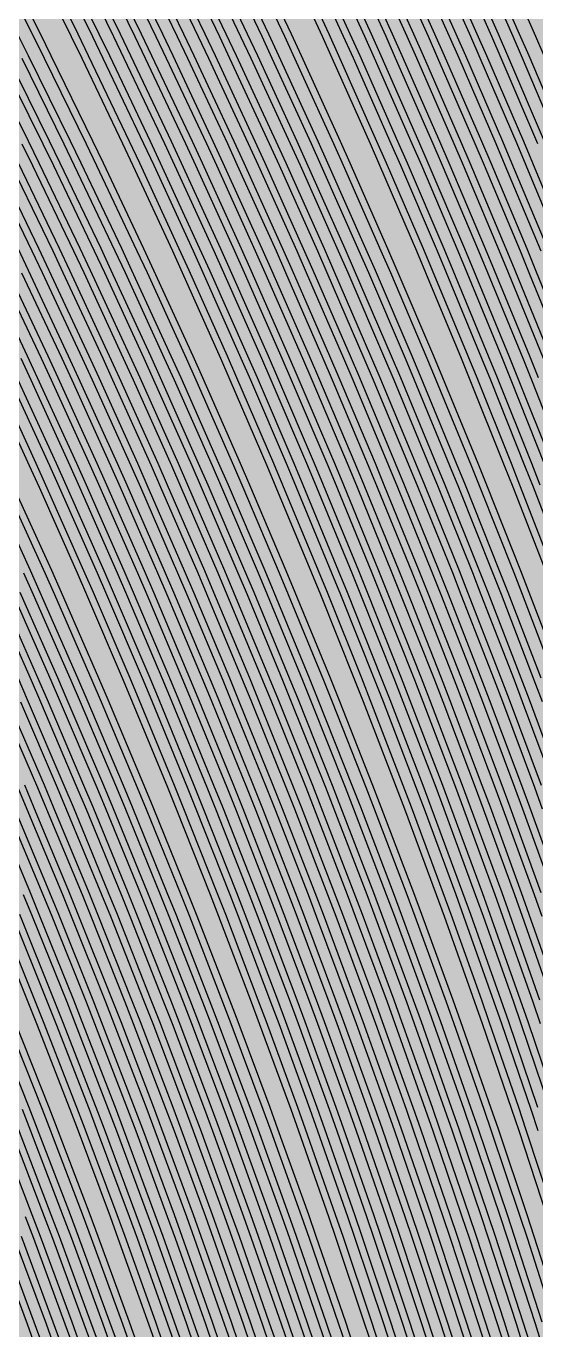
# Model space of a CAD drawing. Header units: metres. Extents: x -7240 to 10960, y -29667 to 1823.
# Drawn here: x 584.4 to 732.9, y -16925.2 to -16545.6 of the extents above; entities that cross this region are included whole.
import ezdxf

# ---------------------------------------------------------------- set-up
doc = ezdxf.new("R2010")
doc.units = ezdxf.units.M
doc.layers.add('Metal1', color=4, linetype='CONTINUOUS')
doc.layers.add('Polyimide', color=7, linetype='CONTINUOUS')

msp = doc.modelspace()

# ---------------------------------------------------------------- hatches: boundary and pattern name
at = {"layer": 'Polyimide'}
msp.add_hatch(color=7, dxfattribs=at).paths.add_polyline_path([(4088.45, -11806.89), (4098.72, -11851.21), (4115.58, -11893.47), (4138.63, -11932.7), (4167.35, -11967.99), (4201.08, -11998.53), (4239.03, -12023.62), (4280.35, -12042.68), (4349.18, -12073.73), (4413.2, -12113.76), (4471.26, -12162.04), (4522.3, -12217.69), (4565.39, -12279.7), (4599.74, -12346.94), (4624.73, -12418.19), (4639.91, -12492.16), (4645, -12567.5), (4639.91, -12642.84), (4624.73, -12716.8), (4599.74, -12788.06), (4565.39, -12855.3), (4522.3, -12917.31), (4471.26, -12972.96), (4413.2, -13021.24), (4349.18, -13061.27), (4280.35, -13092.32), (4239.03, -13111.38), (4201.08, -13136.47), (4167.35, -13167.01), (4138.63, -13202.3), (4115.58, -13241.52), (4098.72, -13283.78), (4088.45, -13328.11), (4085, -13373.48), (4085, -13567.5), (4099.45, -13861.55), (4142.64, -14152.77), (4214.18, -14438.35), (4313.36, -14715.55), (4439.24, -14981.69), (4590.59, -15234.21), (4765.97, -15470.68), (4963.68, -15688.82), (5181.82, -15886.53), (5418.29, -16061.91), (5670.81, -16213.26), (5936.95, -16339.14), (6214.15, -16438.32), (6499.73, -16509.85), (6790.95, -16553.05), (7085, -16567.5), (9960.38, -16567.5), (10038.79, -16571.35), (10116.45, -16582.87), (10192.6, -16601.95), (10266.52, -16628.4), (10337.49, -16661.96), (10404.83, -16702.32), (10467.89, -16749.09), (10526.06, -16801.81), (10578.78, -16859.98), (10625.55, -16923.04), (10665.91, -16990.38), (10699.48, -17061.35), (10725.93, -17135.27), (10745, -17211.43), (10756.52, -17289.08), (10760.38, -17367.5), (10760.38, -21957.3), (10721.61, -22012.91), (10685.97, -22070.59), (10653.58, -22130.14), (10624.53, -22191.39), (10598.92, -22254.16), (10576.82, -22318.25), (10558.3, -22383.46), (10543.41, -22449.6), (10532.21, -22516.46), (10524.72, -22583.84), (10520.97, -22651.53), (10520.97, -22719.32), (10524.72, -22787.01), (10532.21, -22854.38), (10543.41, -22921.24), (10558.3, -22987.38), (10576.82, -23052.6), (10598.92, -23116.68), (10624.53, -23179.45), (10653.58, -23240.71), (10685.97, -23300.26), (10721.61, -23357.93), (10760.38, -23413.54), (10760.38, -28667.5), (10756.52, -28745.91), (10745, -28823.57), (10725.93, -28899.73), (10699.48, -28973.65), (10665.91, -29044.62), (10625.55, -29111.96), (10578.78, -29175.01), (10526.06, -29233.19), (10467.89, -29285.91), (10404.83, -29332.68), (10337.49, -29373.04), (10266.52, -29406.6), (10192.6, -29433.05), (10116.45, -29452.13), (10038.79, -29463.65), (9960.38, -29467.5), (-6239.63, -29467.5), (-6318.04, -29463.65), (-6395.7, -29452.13), (-6471.85, -29433.05), (-6545.77, -29406.6), (-6616.74, -29373.04), (-6684.08, -29332.68), (-6747.14, -29285.91), (-6805.31, -29233.19), (-6858.03, -29175.01), (-6904.8, -29111.96), (-6945.16, -29044.62), (-6978.73, -28973.65), (-7005.18, -28899.73), (-7024.25, -28823.57), (-7035.77, -28745.91), (-7039.63, -28667.5), (-7039.63, -23426.32), (-6999.36, -23370.07), (-6962.33, -23311.63), (-6928.66, -23251.2), (-6898.45, -23188.96), (-6871.81, -23125.12), (-6848.81, -23059.88), (-6829.53, -22993.44), (-6814.04, -22926.02), (-6802.37, -22857.83), (-6794.57, -22789.09), (-6790.67, -22720.02), (-6790.67, -22650.84), (-6794.57, -22581.77), (-6802.37, -22513.03), (-6814.04, -22444.84), (-6829.53, -22377.42), (-6848.81, -22310.98), (-6871.81, -22245.74), (-6898.45, -22181.89), (-6928.66, -22119.66), (-6962.33, -22059.22), (-6999.36, -22000.79), (-7039.63, -21944.54), (-7039.63, -17367.5), (-7035.77, -17289.08), (-7024.25, -17211.43), (-7005.18, -17135.27), (-6978.73, -17061.35), (-6945.16, -16990.38), (-6904.8, -16923.04), (-6858.03, -16859.98), (-6805.31, -16801.81), (-6747.14, -16749.09), (-6684.08, -16702.32), (-6616.74, -16661.96), (-6545.77, -16628.4), (-6471.85, -16601.95), (-6395.7, -16582.87), (-6318.04, -16571.35), (-6239.63, -16567.5), (-3334, -16567.5), (-3039.95, -16553.05), (-2748.73, -16509.85), (-2463.15, -16438.32), (-2185.95, -16339.14), (-1919.81, -16213.26), (-1667.29, -16061.91), (-1430.82, -15886.53), (-1212.68, -15688.82), (-1014.97, -15470.68), (-839.59, -15234.21), (-688.24, -14981.69), (-562.36, -14715.55), (-463.18, -14438.35), (-391.64, -14152.77), (-348.45, -13861.55), (-334, -13567.5), (-334, -13373.48), (-337.45, -13328.11), (-347.72, -13283.78), (-364.58, -13241.52), (-387.63, -13202.3), (-416.35, -13167.01), (-450.08, -13136.47), (-488.03, -13111.38), (-529.35, -13092.32), (-529.35, -13092.32), (-598.18, -13061.27), (-662.2, -13021.24), (-720.26, -12972.96), (-771.3, -12917.31), (-814.39, -12855.3), (-848.74, -12788.06), (-873.73, -12716.8), (-888.91, -12642.84), (-894, -12567.5), (-888.91, -12492.16), (-873.73, -12418.19), (-848.74, -12346.94), (-814.39, -12279.7), (-771.3, -12217.69), (-720.26, -12162.04), (-662.2, -12113.76), (-598.18, -12073.73), (-529.35, -12042.68), (-488.03, -12023.62), (-450.08, -11998.53), (-416.35, -11967.99), (-387.63, -11932.7), (-364.58, -11893.47), (-347.72, -11851.21), (-337.45, -11806.89), (-334, -11761.52), (-334, -11074.31), (-337.45, -11028.94), (-347.72, -10984.62), (-364.58, -10942.36), (-387.63, -10903.13), (-416.35, -10867.84), (-450.08, -10837.3), (-488.03, -10812.21), (-529.35, -10793.16), (-529.35, -10793.16), (-598.18, -10762.1), (-662.2, -10722.07), (-720.26, -10673.8), (-771.3, -10618.15), (-814.39, -10556.13), (-848.74, -10488.89), (-873.73, -10417.64), (-888.91, -10343.67), (-894, -10268.33), (-888.91, -10192.99), (-873.73, -10119.03), (-848.74, -10047.77), (-814.39, -9980.53), (-771.3, -9918.52), (-720.26, -9862.87), (-662.2, -9814.59), (-598.18, -9774.56), (-529.35, -9743.51), (-488.03, -9724.45), (-450.08, -9699.36), (-416.35, -9668.82), (-387.63, -9633.53), (-364.58, -9594.31), (-347.72, -9552.05), (-337.45, -9507.72), (-334, -9462.35), (-334, -8775.14), (-337.45, -8729.78), (-347.72, -8685.45), (-364.58, -8643.19), (-387.63, -8603.96), (-416.35, -8568.68), (-450.08, -8538.14), (-488.03, -8513.05), (-529.35, -8493.99), (-529.35, -8493.99), (-598.18, -8462.94), (-662.2, -8422.91), (-720.26, -8374.63), (-771.3, -8318.98), (-814.39, -8256.97), (-848.74, -8189.73), (-873.73, -8118.47), (-888.91, -8044.5), (-894, -7969.17), (-888.91, -7893.83), (-873.73, -7819.86), (-848.74, -7748.61), (-814.39, -7681.36), (-771.3, -7619.35), (-720.26, -7563.7), (-662.2, -7515.42), (-598.18, -7475.4), (-529.35, -7444.34), (-529.35, -7444.34), (-488.03, -7425.28), (-450.08, -7400.2), (-416.35, -7369.66), (-387.63, -7334.37), (-364.58, -7295.14), (-347.72, -7252.88), (-337.45, -7208.56), (-334, -7163.19), (-334, -6475.98), (-337.45, -6430.61), (-347.72, -6386.29), (-364.58, -6344.02), (-387.63, -6304.8), (-416.35, -6269.51), (-450.08, -6238.97), (-488.03, -6213.88), (-529.35, -6194.82), (-529.35, -6194.82), (-598.18, -6163.77), (-662.2, -6123.74), (-720.26, -6075.46), (-771.3, -6019.81), (-814.39, -5957.8), (-848.74, -5890.56), (-873.73, -5819.31), (-888.91, -5745.34), (-894, -5670), (-888.91, -5594.66), (-873.73, -5520.69), (-848.74, -5449.44), (-814.39, -5382.2), (-771.3, -5320.19), (-720.26, -5264.54), (-662.2, -5216.26), (-598.18, -5176.23), (-529.35, -5145.18), (-529.35, -5145.18), (-488.03, -5126.12), (-450.08, -5101.03), (-416.35, -5070.49), (-387.63, -5035.2), (-364.58, -4995.98), (-347.72, -4953.71), (-337.45, -4909.39), (-334, -4864.02), (-334, 380), (-334, 1522.5), (-289, 1522.5), (-288.78, 1515.63), (-288.1, 1508.79), (-286.98, 1502.02), (-285.42, 1495.32), (-283.43, 1488.75), (-281.01, 1482.32), (-278.17, 1476.06), (-274.93, 1470), (-271.3, 1464.17), (-267.3, 1458.58), (-262.94, 1453.27), (-258.25, 1448.25), (-253.23, 1443.56), (-247.92, 1439.2), (-242.33, 1435.2), (-236.5, 1431.57), (-230.44, 1428.33), (-224.18, 1425.49), (-217.75, 1423.07), (-211.18, 1421.08), (-204.48, 1419.52), (-197.71, 1418.4), (-190.87, 1417.72), (-184, 1417.5), (-177.13, 1417.72), (-170.29, 1418.4), (-163.52, 1419.52), (-156.82, 1421.08), (-150.25, 1423.07), (-143.82, 1425.49), (-137.56, 1428.33), (-131.5, 1431.57), (-125.67, 1435.2), (-120.08, 1439.2), (-114.77, 1443.56), (-109.75, 1448.25), (-105.06, 1453.27), (-100.7, 1458.58), (-96.7, 1464.17), (-93.07, 1470), (-89.83, 1476.06), (-86.99, 1482.32), (-84.57, 1488.75), (-82.58, 1495.32), (-81.02, 1502.02), (-79.9, 1508.79), (-79.22, 1515.63), (-79, 1522.5), (1786, 1522.5), (3835, 1522.5), (3835.21, 1529.04), (3835.86, 1535.55), (3836.92, 1542.01), (3838.41, 1548.38), (3840.31, 1554.64), (3842.61, 1560.77), (3845.31, 1566.73), (3848.4, 1572.5), (3851.85, 1578.06), (3855.66, 1583.38), (3859.82, 1588.43), (3864.29, 1593.21), (3869.07, 1597.68), (3874.12, 1601.84), (3879.44, 1605.65), (3885, 1609.1), (3890.77, 1612.19), (3896.73, 1614.89), (3902.86, 1617.19), (3909.12, 1619.09), (3915.49, 1620.58), (3921.95, 1621.64), (3928.46, 1622.29), (3935, 1622.5), (3941.54, 1622.29), (3948.05, 1621.64), (3954.51, 1620.58), (3960.88, 1619.09), (3967.14, 1617.19), (3973.27, 1614.89), (3979.23, 1612.19), (3985, 1609.1), (3990.56, 1605.65), (3995.88, 1601.84), (4000.93, 1597.68), (4005.71, 1593.21), (4010.18, 1588.43), (4014.34, 1583.38), (4018.15, 1578.06), (4021.6, 1572.5), (4024.69, 1566.73), (4027.39, 1560.77), (4029.69, 1554.64), (4031.59, 1548.38), (4033.08, 1542.01), (4034.14, 1535.55), (4034.79, 1529.04), (4035, 1522.5), (4085, 1522.5), (4085, 380), (4085, 330), (4085, -4864.02), (4088.45, -4909.39), (4098.72, -4953.71), (4115.58, -4995.98), (4138.63, -5035.2), (4167.35, -5070.49), (4201.08, -5101.03), (4239.03, -5126.12), (4280.35, -5145.18), (4280.35, -5145.18), (4349.18, -5176.23), (4413.2, -5216.26), (4471.26, -5264.54), (4522.3, -5320.19), (4565.39, -5382.2), (4599.74, -5449.44), (4624.73, -5520.69), (4639.91, -5594.66), (4645, -5670), (4639.91, -5745.34), (4624.73, -5819.31), (4599.74, -5890.56), (4565.39, -5957.8), (4522.3, -6019.81), (4471.26, -6075.46), (4413.2, -6123.74), (4349.18, -6163.77), (4280.35, -6194.82), (4239.03, -6213.88), (4201.08, -6238.97), (4167.35, -6269.51), (4138.63, -6304.8), (4115.58, -6344.02), (4098.72, -6386.29), (4088.45, -6430.61), (4085, -6475.98), (4085, -11761.52), (4088.45, -11806.89)])

# ---------------------------------------------------------------- linework, layer by layer
at = {"layer": 'Metal1'}
for points in [[(575.87, -16522.91), (588.46, -16547.82), (591.6, -16554.16), (603.78, -16579.07), (606.82, -16585.41), (618.59, -16610.33), (621.53, -16616.66), (632.91, -16641.58), (635.75, -16647.91), (646.73, -16672.83), (649.47, -16679.16), (660.06, -16704.09), (662.7, -16710.41), (672.92, -16735.34), (675.46, -16741.66), (685.3, -16766.59), (687.74, -16772.91), (697.21, -16797.84), (699.56, -16804.16), (708.66, -16829.1), (710.91, -16835.41), (719.65, -16860.35), (721.81, -16866.66), (730.19, -16891.6), (732.27, -16897.91), (740.29, -16922.86)], [(587.13, -16522.91), (599.44, -16547.83), (602.51, -16554.16), (614.42, -16579.08), (617.39, -16585.41), (628.91, -16610.33), (631.78, -16616.66), (642.91, -16641.59), (645.68, -16647.91), (656.42, -16672.84), (659.1, -16679.16), (669.46, -16704.09), (672.04, -16710.41), (682.03, -16735.35), (684.51, -16741.66), (694.13, -16766.6), (696.52, -16772.91), (705.78, -16797.85), (708.08, -16804.16), (716.98, -16829.1), (719.18, -16835.41), (727.73, -16860.36), (729.84, -16866.66), (738.04, -16891.61)], [(593.35, -16522.91), (605.6, -16547.83), (608.66, -16554.16), (620.52, -16579.08), (623.48, -16585.41), (634.94, -16610.34), (637.8, -16616.66), (648.88, -16641.59), (651.64, -16647.91), (662.34, -16672.84), (665, -16679.16), (675.32, -16704.09), (677.88, -16710.41), (687.83, -16735.35), (690.3, -16741.66), (699.88, -16766.6), (702.26, -16772.91), (711.48, -16797.85), (713.77, -16804.16), (722.63, -16829.11), (724.82, -16835.41), (733.33, -16860.36)], [(599.57, -16522.91), (611.77, -16547.83), (614.82, -16554.16), (626.62, -16579.09), (629.57, -16585.41), (640.98, -16610.34), (643.83, -16616.66), (654.86, -16641.59), (657.6, -16647.91), (668.25, -16672.84), (670.9, -16679.16), (681.18, -16704.1), (683.73, -16710.41), (693.63, -16735.35), (696.09, -16741.66), (705.63, -16766.6), (708, -16772.91), (717.18, -16797.85), (719.45, -16804.16), (728.28, -16829.11), (730.46, -16835.41), (738.93, -16860.36)], [(605.79, -16522.91), (617.94, -16547.83), (620.97, -16554.16), (632.72, -16579.09), (635.66, -16585.41), (647.02, -16610.34), (649.85, -16616.66), (660.83, -16641.59), (663.57, -16647.91), (674.17, -16672.84), (676.81, -16679.16), (687.03, -16704.1), (689.58, -16710.41), (699.44, -16735.35), (701.89, -16741.66), (711.38, -16766.6), (713.74, -16772.91), (722.88, -16797.86), (725.14, -16804.17), (733.92, -16829.11)], [(612.01, -16522.92), (624.1, -16547.84), (627.12, -16554.16), (638.82, -16579.09), (641.74, -16585.41), (653.05, -16610.34), (655.88, -16616.66), (666.81, -16641.59), (669.53, -16647.91), (680.08, -16672.85), (682.71, -16679.16), (692.89, -16704.1), (695.42, -16710.42), (705.24, -16735.35), (707.68, -16741.67), (717.13, -16766.6), (719.48, -16772.92), (728.57, -16797.86), (730.83, -16804.17), (739.57, -16829.11)], [(618.23, -16522.92), (630.27, -16547.84), (633.28, -16554.17), (644.92, -16579.09), (647.83, -16585.42), (659.09, -16610.34), (661.9, -16616.67), (672.78, -16641.59), (675.49, -16647.92), (686, -16672.85), (688.61, -16679.17), (698.75, -16704.1), (701.27, -16710.42), (711.04, -16735.35), (713.47, -16741.67), (722.88, -16766.61), (725.22, -16772.92), (734.27, -16797.86)], [(624.45, -16522.92), (636.44, -16547.84), (639.43, -16554.17), (651.02, -16579.09), (653.92, -16585.42), (665.13, -16610.34), (667.92, -16616.67), (678.76, -16641.6), (681.45, -16647.92), (691.91, -16672.85), (694.52, -16679.17), (704.61, -16704.1), (707.12, -16710.42), (716.84, -16735.35), (719.26, -16741.67), (728.63, -16766.61), (730.95, -16772.92), (739.97, -16797.86)], [(630.67, -16522.92), (642.6, -16547.84), (645.58, -16554.17), (657.13, -16579.09), (660.01, -16585.42), (671.17, -16610.35), (673.95, -16616.67), (684.73, -16641.6), (687.42, -16647.92), (697.83, -16672.85), (700.42, -16679.17), (710.46, -16704.1), (712.96, -16710.42), (722.65, -16735.36), (725.05, -16741.67), (734.38, -16766.61)], [(636.89, -16522.92), (648.77, -16547.84), (651.74, -16554.17), (663.23, -16579.09), (666.09, -16585.42), (677.2, -16610.35), (679.97, -16616.67), (690.71, -16641.6), (693.38, -16647.92), (703.74, -16672.85), (706.32, -16679.17), (716.32, -16704.1), (718.81, -16710.42), (728.45, -16735.36), (730.84, -16741.67), (740.13, -16766.61)], [(643.12, -16522.92), (654.94, -16547.84), (657.89, -16554.17), (669.33, -16579.1), (672.18, -16585.42), (683.24, -16610.35), (686, -16616.67), (696.68, -16641.6), (699.34, -16647.92), (709.66, -16672.85), (712.23, -16679.17), (722.18, -16704.11), (724.66, -16710.42), (734.25, -16735.36)], [(649.79, -16522.92), (661.54, -16547.85), (664.47, -16554.17), (675.84, -16579.1), (678.68, -16585.42), (689.66, -16610.35), (692.4, -16616.67), (703.02, -16641.6), (705.67, -16647.92), (715.92, -16672.86), (718.47, -16679.17), (728.36, -16704.11), (730.82, -16710.42), (740.35, -16735.36)], [(661.05, -16522.93), (672.52, -16547.85), (675.38, -16554.18), (686.48, -16579.11), (689.25, -16585.43), (699.98, -16610.36), (702.65, -16616.68), (713.02, -16641.61), (715.6, -16647.93), (725.61, -16672.86), (728.1, -16679.18), (737.76, -16704.12)], [(667.27, -16522.93), (678.69, -16547.86), (681.54, -16554.18), (692.58, -16579.11), (695.34, -16585.43), (706.02, -16610.36), (708.67, -16616.68), (718.99, -16641.61), (721.56, -16647.93), (731.52, -16672.86), (734, -16679.18)], [(673.49, -16522.93), (684.86, -16547.86), (687.69, -16554.18), (698.68, -16579.11), (701.42, -16585.43), (712.05, -16610.36), (714.7, -16616.68), (724.97, -16641.61), (727.52, -16647.93), (737.44, -16672.87)], [(679.71, -16522.93), (691.02, -16547.86), (693.84, -16554.18), (704.78, -16579.11), (707.51, -16585.43), (718.09, -16610.36), (720.72, -16616.68), (730.94, -16641.62), (733.49, -16647.93)], [(685.93, -16522.93), (697.19, -16547.86), (700, -16554.18), (710.88, -16579.11), (713.6, -16585.43), (724.13, -16610.36), (726.75, -16616.68), (736.92, -16641.62)], [(692.16, -16522.93), (703.36, -16547.86), (706.15, -16554.18), (716.98, -16579.11), (719.68, -16585.43), (730.16, -16610.37), (732.77, -16616.68), (742.89, -16641.62)], [(698.38, -16522.93), (709.52, -16547.86), (712.3, -16554.18), (723.09, -16579.12), (725.77, -16585.43), (736.2, -16610.37)], [(704.6, -16522.93), (715.69, -16547.87), (718.45, -16554.18), (729.19, -16579.12), (731.86, -16585.43), (742.24, -16610.37)], [(710.82, -16522.94), (721.86, -16547.87), (724.61, -16554.19), (735.29, -16579.12)], [(717.04, -16522.94), (728.02, -16547.87), (730.76, -16554.19), (741.39, -16579.12)], [(738.38, -16923.46), (730.36, -16898.53), (728.29, -16892.23), (719.92, -16867.3), (717.76, -16861.01), (709.03, -16836.08), (706.78, -16829.78), (697.68, -16804.85), (695.34, -16798.55), (685.87, -16773.62), (683.43, -16767.32), (673.6, -16742.4), (671.06, -16736.09), (660.85, -16711.17), (658.22, -16704.86), (647.63, -16679.94), (644.9, -16673.63), (633.92, -16648.72), (631.09, -16642.4), (619.72, -16617.49), (616.78, -16611.18), (605.02, -16586.27), (601.98, -16579.95), (589.81, -16555.04), (586.67, -16548.72), (574.09, -16523.81)], [(736.14, -16892.23), (727.95, -16867.29), (725.83, -16861), (717.29, -16836.07), (715.09, -16829.77), (706.2, -16804.84), (703.91, -16798.54), (694.65, -16773.61), (692.27, -16767.31), (682.65, -16742.39), (680.17, -16736.08), (670.18, -16711.16), (667.61, -16704.85), (657.25, -16679.93), (654.58, -16673.63), (643.84, -16648.71), (641.08, -16642.4), (629.96, -16617.48), (627.09, -16611.17), (615.58, -16586.26), (612.61, -16579.94), (600.71, -16555.03), (597.64, -16548.71), (585.34, -16523.8)], [(733.54, -16867.29), (731.43, -16861), (722.93, -16836.07), (720.74, -16829.77), (711.88, -16804.84), (709.6, -16798.54), (700.39, -16773.61), (698.01, -16767.31), (688.44, -16742.39), (685.97, -16736.08), (676.03, -16711.16), (673.47, -16704.85), (663.15, -16679.93), (660.5, -16673.62), (649.81, -16648.71), (647.05, -16642.4), (635.98, -16617.48), (633.12, -16611.17), (621.67, -16586.25), (618.71, -16579.94), (606.86, -16555.03), (603.8, -16548.71), (591.56, -16523.8)], [(737.03, -16861), (728.57, -16836.06), (726.39, -16829.77), (717.57, -16804.84), (715.3, -16798.54), (706.13, -16773.61), (703.76, -16767.31), (694.23, -16742.38), (691.77, -16736.08), (681.87, -16711.16), (679.32, -16704.85), (669.06, -16679.93), (666.41, -16673.62), (655.77, -16648.7), (653.02, -16642.39), (642, -16617.48), (639.16, -16611.16), (627.75, -16586.25), (624.81, -16579.94), (613.01, -16555.02), (609.97, -16548.71), (597.78, -16523.8)], [(734.21, -16836.06), (732.03, -16829.77), (723.26, -16804.84), (721, -16798.54), (711.86, -16773.61), (709.51, -16767.31), (700.02, -16742.38), (697.57, -16736.08), (687.72, -16711.16), (685.18, -16704.85), (674.96, -16679.93), (672.32, -16673.62), (661.73, -16648.7), (659, -16642.39), (648.02, -16617.48), (645.2, -16611.16), (633.84, -16586.25), (630.91, -16579.93), (619.16, -16555.02), (616.14, -16548.7), (603.99, -16523.8)], [(737.68, -16829.77), (728.94, -16804.83), (726.69, -16798.54), (717.6, -16773.61), (715.26, -16767.31), (705.81, -16742.38), (703.37, -16736.08), (693.56, -16711.15), (691.04, -16704.85), (680.86, -16679.93), (678.24, -16673.62), (667.69, -16648.7), (664.97, -16642.39), (654.05, -16617.47), (651.23, -16611.16), (639.92, -16586.25), (637.01, -16579.93), (625.32, -16555.02), (622.3, -16548.7), (610.21, -16523.79)], [(734.63, -16804.83), (732.39, -16798.53), (723.34, -16773.6), (721.01, -16767.31), (711.6, -16742.38), (709.18, -16736.08), (699.41, -16711.15), (696.89, -16704.85), (686.76, -16679.92), (684.15, -16673.62), (673.65, -16648.7), (670.95, -16642.39), (660.07, -16617.47), (657.27, -16611.16), (646.01, -16586.25), (643.11, -16579.93), (631.47, -16555.02), (628.47, -16548.7), (616.43, -16523.79)], [(738.09, -16798.53), (729.07, -16773.6), (726.75, -16767.3), (717.39, -16742.38), (714.98, -16736.08), (705.26, -16711.15), (702.75, -16704.85), (692.66, -16679.92), (690.07, -16673.62), (679.61, -16648.7), (676.92, -16642.39), (666.09, -16617.47), (663.3, -16611.16), (652.1, -16586.24), (649.21, -16579.93), (637.62, -16555.02), (634.63, -16548.7), (622.65, -16523.79)], [(734.81, -16773.6), (732.5, -16767.3), (723.18, -16742.37), (720.78, -16736.07), (711.1, -16711.15), (708.61, -16704.84), (698.57, -16679.92), (695.98, -16673.62), (685.57, -16648.69), (682.89, -16642.39), (672.11, -16617.47), (669.34, -16611.16), (658.18, -16586.24), (655.31, -16579.93), (643.77, -16555.01), (640.8, -16548.7), (628.87, -16523.79)], [(738.25, -16767.3), (728.97, -16742.37), (726.58, -16736.07), (716.95, -16711.15), (714.46, -16704.84), (704.47, -16679.92), (701.89, -16673.61), (691.54, -16648.69), (688.87, -16642.38), (678.14, -16617.47), (675.37, -16611.16), (664.27, -16586.24), (661.41, -16579.93), (649.92, -16555.01), (646.96, -16548.7), (635.09, -16523.79)], [(734.76, -16742.37), (732.38, -16736.07), (722.79, -16711.14), (720.32, -16704.84), (710.37, -16679.92), (707.81, -16673.61), (697.5, -16648.69), (694.84, -16642.38), (684.16, -16617.46), (681.41, -16611.15), (670.35, -16586.24), (667.51, -16579.92), (656.07, -16555.01), (653.13, -16548.69), (641.31, -16523.78)], [(738.48, -16736.07), (728.95, -16711.14), (726.5, -16704.84), (716.61, -16679.91), (714.07, -16673.61), (703.82, -16648.69), (701.18, -16642.38), (690.57, -16617.46), (687.83, -16611.15), (676.85, -16586.23), (674.02, -16579.92), (662.66, -16555.01), (659.73, -16548.69), (647.99, -16523.78)], [(735.89, -16704.83), (726.24, -16679.9), (723.75, -16673.6), (713.75, -16648.68), (711.17, -16642.37), (700.81, -16617.45), (698.14, -16611.14), (687.41, -16586.22), (684.65, -16579.91), (673.56, -16555), (670.7, -16548.68), (659.24, -16523.77)], [(741.75, -16704.83), (732.14, -16679.9), (729.67, -16673.6), (719.71, -16648.68), (717.14, -16642.37), (706.83, -16617.45), (704.17, -16611.14), (693.5, -16586.22), (690.75, -16579.91), (679.71, -16554.99), (676.87, -16548.68), (665.46, -16523.77)], [(735.58, -16673.6), (725.67, -16648.67), (723.12, -16642.37), (712.85, -16617.45), (710.21, -16611.14), (699.59, -16586.22), (696.85, -16579.91), (685.86, -16554.99), (683.03, -16548.68), (671.68, -16523.76)], [(741.49, -16673.6), (731.63, -16648.67), (729.09, -16642.37), (718.87, -16617.44), (716.25, -16611.14), (705.67, -16586.22), (702.95, -16579.91), (692.01, -16554.99), (689.2, -16548.68), (677.89, -16523.76)], [(735.06, -16642.37), (724.9, -16617.44), (722.28, -16611.14), (711.76, -16586.21), (709.05, -16579.91), (698.17, -16554.99), (695.36, -16548.68), (684.11, -16523.76)], [(741.04, -16642.37), (730.92, -16617.44), (728.32, -16611.14), (717.84, -16586.21), (715.15, -16579.91), (704.32, -16554.99), (701.53, -16548.68), (690.33, -16523.76)], [(734.35, -16611.13), (723.93, -16586.21), (721.25, -16579.9), (710.47, -16554.98), (707.69, -16548.67), (696.55, -16523.76)], [(740.39, -16611.13), (730.02, -16586.21), (727.35, -16579.9), (716.62, -16554.98), (713.86, -16548.67), (702.77, -16523.75)], [(733.45, -16579.9), (722.77, -16554.98), (720.03, -16548.67), (708.99, -16523.75)], [(739.55, -16579.9), (728.92, -16554.98), (726.19, -16548.67), (715.21, -16523.75)], [(735.51, -16554.97), (732.79, -16548.67), (721.89, -16523.75)], [(581.85, -16547.82), (585.02, -16554.15), (597.27, -16579.07), (600.33, -16585.4), (612.17, -16610.32), (615.13, -16616.65), (626.57, -16641.58), (629.42, -16647.9), (640.47, -16672.83), (643.22, -16679.15), (653.88, -16704.08), (656.54, -16710.41), (666.81, -16735.34), (669.37, -16741.66), (679.27, -16766.59), (681.73, -16772.91), (691.25, -16797.84), (693.61, -16804.16), (702.77, -16829.1), (705.04, -16835.41), (713.82, -16860.35), (716, -16866.66), (724.43, -16891.6), (726.51, -16897.91), (734.59, -16922.86)], [(572.71, -16554.15), (585.06, -16579.07), (588.15, -16585.4), (600.09, -16610.32), (603.08, -16616.65), (614.62, -16641.57), (617.5, -16647.9), (628.64, -16672.83), (631.42, -16679.15), (642.17, -16704.08), (644.84, -16710.4), (655.21, -16735.33), (657.79, -16741.65), (667.77, -16766.59), (670.25, -16772.9), (679.85, -16797.84), (682.24, -16804.15), (691.47, -16829.09), (693.76, -16835.41), (702.62, -16860.35), (704.82, -16866.66), (713.32, -16891.6), (715.42, -16897.91), (723.56, -16922.85), (725.57, -16929.16)], [(729.17, -16929.76), (727.17, -16923.47), (719.07, -16898.53), (716.98, -16892.24), (708.52, -16867.31), (706.34, -16861.01), (697.51, -16836.08), (695.24, -16829.78), (686.05, -16804.85), (683.68, -16798.55), (674.12, -16773.63), (671.66, -16767.32), (661.72, -16742.4), (659.16, -16736.09), (648.85, -16711.18), (646.18, -16704.87), (635.49, -16679.95), (632.72, -16673.64), (621.63, -16648.72), (618.77, -16642.41), (607.29, -16617.5), (604.32, -16611.18), (592.44, -16586.27), (589.37, -16579.95), (577.07, -16555.04)], [(578.86, -16554.15), (591.16, -16579.07), (594.24, -16585.4), (606.13, -16610.32), (609.1, -16616.65), (620.59, -16641.58), (623.46, -16647.9), (634.55, -16672.83), (637.32, -16679.15), (648.03, -16704.08), (650.69, -16710.4), (661.01, -16735.34), (663.58, -16741.65), (673.52, -16766.59), (675.99, -16772.91), (685.55, -16797.84), (687.92, -16804.16), (697.12, -16829.09), (699.4, -16835.41), (708.22, -16860.35), (710.41, -16866.66), (718.87, -16891.6), (720.97, -16897.91), (729.07, -16922.85), (731.08, -16929.16)], [(734.67, -16929.76), (732.68, -16923.47), (724.61, -16898.53), (722.53, -16892.24), (714.11, -16867.3), (711.94, -16861.01), (703.15, -16836.08), (700.89, -16829.78), (691.74, -16804.85), (689.38, -16798.55), (679.86, -16773.63), (677.4, -16767.32), (667.51, -16742.4), (664.96, -16736.09), (654.69, -16711.17), (652.04, -16704.86), (641.39, -16679.95), (638.64, -16673.64), (627.6, -16648.72), (624.75, -16642.41), (613.31, -16617.5), (610.36, -16611.18), (598.52, -16586.27), (595.47, -16579.95), (583.23, -16555.04)], [(723.67, -16929.76), (721.66, -16923.47), (713.52, -16898.53), (711.42, -16892.24), (702.93, -16867.31), (700.74, -16861.01), (691.88, -16836.08), (689.59, -16829.78), (680.36, -16804.86), (677.98, -16798.55), (668.38, -16773.63), (665.91, -16767.32), (655.93, -16742.4), (653.36, -16736.1), (643, -16711.18), (640.33, -16704.87), (629.58, -16679.95), (626.81, -16673.64), (615.67, -16648.73), (612.8, -16642.41), (601.27, -16617.5), (598.29, -16611.18), (586.35, -16586.27), (583.27, -16579.95)], [(712.66, -16929.76), (710.64, -16923.47), (702.43, -16898.54), (700.31, -16892.24), (691.75, -16867.31), (689.54, -16861.01), (680.6, -16836.08), (678.3, -16829.78), (668.99, -16804.86), (666.59, -16798.56), (656.91, -16773.63), (654.41, -16767.33), (644.35, -16742.41), (641.76, -16736.1), (631.31, -16711.18), (628.61, -16704.87), (617.78, -16679.96), (614.98, -16673.64), (603.75, -16648.73), (600.85, -16642.41), (589.22, -16617.5), (586.22, -16611.18), (574.18, -16586.28)], [(575.98, -16585.4), (588.02, -16610.32), (591.03, -16616.65), (602.67, -16641.57), (605.57, -16647.9), (616.81, -16672.82), (619.61, -16679.15), (630.45, -16704.08), (633.15, -16710.4), (643.6, -16735.33), (646.2, -16741.65), (656.27, -16766.58), (658.77, -16772.9), (668.46, -16797.84), (670.86, -16804.15), (680.17, -16829.09), (682.48, -16835.4), (691.42, -16860.34), (693.64, -16866.65), (702.21, -16891.6), (704.33, -16897.91), (712.54, -16922.85), (714.57, -16929.16)], [(718.16, -16929.76), (716.15, -16923.47), (707.98, -16898.54), (705.87, -16892.24), (697.34, -16867.31), (695.14, -16861.01), (686.24, -16836.08), (683.94, -16829.78), (674.68, -16804.86), (672.29, -16798.55), (662.65, -16773.63), (660.16, -16767.33), (650.14, -16742.41), (647.56, -16736.1), (637.16, -16711.18), (634.47, -16704.87), (623.68, -16679.95), (620.9, -16673.64), (609.71, -16648.73), (606.83, -16642.41), (595.24, -16617.5), (592.25, -16611.18), (580.26, -16586.28)], [(582.06, -16585.4), (594.06, -16610.32), (597.05, -16616.65), (608.64, -16641.57), (611.53, -16647.9), (622.72, -16672.83), (625.51, -16679.15), (636.31, -16704.08), (639, -16710.4), (649.41, -16735.33), (651.99, -16741.65), (662.02, -16766.59), (664.51, -16772.9), (674.15, -16797.84), (676.55, -16804.15), (685.82, -16829.09), (688.12, -16835.4), (697.02, -16860.35), (699.23, -16866.66), (707.76, -16891.6), (709.88, -16897.91), (718.05, -16922.85), (720.07, -16929.16)], [(581.98, -16610.32), (585.01, -16616.65), (596.69, -16641.57), (599.61, -16647.9), (610.89, -16672.82), (613.71, -16679.15), (624.59, -16704.08), (627.31, -16710.4), (637.8, -16735.33), (640.41, -16741.65), (650.52, -16766.58), (653.03, -16772.9), (662.76, -16797.84), (665.18, -16804.15), (674.52, -16829.09), (676.84, -16835.4), (685.82, -16860.34), (688.04, -16866.65), (696.65, -16891.6), (698.78, -16897.9), (707.03, -16922.85), (709.07, -16929.16)], [(572.96, -16616.65), (584.74, -16641.57), (587.68, -16647.9), (599.06, -16672.82), (601.9, -16679.15), (612.88, -16704.07), (615.61, -16710.4), (626.2, -16735.33), (628.83, -16741.65), (639.02, -16766.58), (641.56, -16772.9), (651.36, -16797.83), (653.8, -16804.15), (663.23, -16829.09), (665.57, -16835.4), (674.62, -16860.34), (676.86, -16866.65), (685.54, -16891.59), (687.69, -16897.9), (696, -16922.85), (698.06, -16929.15)], [(701.66, -16929.77), (699.61, -16923.47), (691.34, -16898.54), (689.21, -16892.24), (680.57, -16867.31), (678.34, -16861.02), (669.33, -16836.09), (667, -16829.79), (657.62, -16804.86), (655.2, -16798.56), (645.44, -16773.64), (642.92, -16767.33), (632.77, -16742.41), (630.15, -16736.1), (619.62, -16711.18), (616.9, -16704.87), (605.97, -16679.96), (603.15, -16673.64), (591.83, -16648.73), (588.9, -16642.42), (577.18, -16617.51)], [(578.98, -16616.65), (590.72, -16641.57), (593.65, -16647.9), (604.98, -16672.82), (607.8, -16679.15), (618.74, -16704.08), (621.46, -16710.4), (632, -16735.33), (634.62, -16741.65), (644.77, -16766.58), (647.3, -16772.9), (657.06, -16797.83), (659.49, -16804.15), (668.88, -16829.09), (671.21, -16835.4), (680.22, -16860.34), (682.45, -16866.65), (691.1, -16891.59), (693.24, -16897.9), (701.52, -16922.85), (703.56, -16929.15)], [(707.16, -16929.76), (705.13, -16923.47), (696.89, -16898.54), (694.76, -16892.24), (686.16, -16867.31), (683.94, -16861.01), (674.96, -16836.09), (672.65, -16829.79), (663.3, -16804.86), (660.89, -16798.56), (651.17, -16773.63), (648.66, -16767.33), (638.56, -16742.41), (635.95, -16736.1), (625.46, -16711.18), (622.76, -16704.87), (611.88, -16679.96), (609.07, -16673.64), (597.79, -16648.73), (594.88, -16642.41), (583.2, -16617.51)], [(696.16, -16929.77), (694.1, -16923.47), (685.8, -16898.54), (683.65, -16892.24), (674.98, -16867.32), (672.74, -16861.02), (663.69, -16836.09), (661.35, -16829.79), (651.93, -16804.86), (649.5, -16798.56), (639.7, -16773.64), (637.17, -16767.33), (626.98, -16742.41), (624.35, -16736.1), (613.77, -16711.19), (611.04, -16704.87), (600.07, -16679.96), (597.24, -16673.65), (585.87, -16648.73), (582.93, -16642.42)], [(575.76, -16647.9), (587.23, -16672.82), (590.09, -16679.15), (601.16, -16704.07), (603.92, -16710.4), (614.59, -16735.32), (617.25, -16741.65), (627.52, -16766.58), (630.08, -16772.9), (639.97, -16797.83), (642.43, -16804.15), (651.93, -16829.08), (654.29, -16835.4), (663.42, -16860.34), (665.68, -16866.65), (674.43, -16891.59), (676.6, -16897.9), (684.98, -16922.84), (687.05, -16929.15)], [(581.72, -16647.9), (593.15, -16672.82), (596, -16679.15), (607.02, -16704.07), (609.77, -16710.4), (620.39, -16735.33), (623.04, -16741.65), (633.27, -16766.58), (635.82, -16772.9), (645.67, -16797.83), (648.11, -16804.15), (657.58, -16829.09), (659.93, -16835.4), (669.02, -16860.34), (671.27, -16866.65), (679.99, -16891.59), (682.14, -16897.9), (690.49, -16922.85), (692.56, -16929.15)], [(685.15, -16929.77), (683.08, -16923.48), (674.7, -16898.54), (672.54, -16892.25), (663.79, -16867.32), (661.54, -16861.02), (652.41, -16836.09), (650.06, -16829.79), (640.56, -16804.87), (638.11, -16798.56), (628.22, -16773.64), (625.67, -16767.33), (615.4, -16742.42), (612.75, -16736.11), (602.08, -16711.19), (599.33, -16704.88), (588.27, -16679.96), (585.41, -16673.65), (573.94, -16648.74)], [(690.65, -16929.77), (688.59, -16923.47), (680.25, -16898.54), (678.1, -16892.25), (669.38, -16867.32), (667.14, -16861.02), (658.05, -16836.09), (655.71, -16829.79), (646.25, -16804.87), (643.8, -16798.56), (633.96, -16773.64), (631.42, -16767.33), (621.19, -16742.41), (618.55, -16736.1), (607.93, -16711.19), (605.19, -16704.88), (594.17, -16679.96), (591.33, -16673.65), (579.91, -16648.74)], [(574.22, -16679.14), (585.59, -16704.06), (588.42, -16710.39), (599.37, -16735.32), (602.1, -16741.64), (612.66, -16766.57), (615.28, -16772.89), (625.43, -16797.82), (627.96, -16804.14), (637.72, -16829.08), (640.14, -16835.39), (649.51, -16860.33), (651.84, -16866.65), (660.82, -16891.58), (663.05, -16897.9), (671.65, -16922.84), (673.78, -16929.15)], [(677.58, -16929.78), (675.46, -16923.48), (666.91, -16898.55), (664.7, -16892.25), (655.77, -16867.33), (653.46, -16861.03), (644.15, -16836.1), (641.74, -16829.8), (632.04, -16804.88), (629.54, -16798.57), (619.45, -16773.65), (616.84, -16767.34), (606.35, -16742.43), (603.64, -16736.11), (592.75, -16711.2), (589.94, -16704.88), (578.64, -16679.97)], [(580.46, -16679.14), (591.77, -16704.06), (594.58, -16710.39), (605.48, -16735.32), (608.19, -16741.64), (618.69, -16766.57), (621.3, -16772.89), (631.39, -16797.82), (633.9, -16804.14), (643.61, -16829.08), (646.02, -16835.4), (655.34, -16860.33), (657.65, -16866.65), (666.59, -16891.59), (668.8, -16897.9), (677.36, -16922.84), (679.47, -16929.15)], [(671.89, -16929.78), (669.76, -16923.48), (661.16, -16898.56), (658.94, -16892.26), (649.96, -16867.33), (647.64, -16861.03), (638.27, -16836.1), (635.85, -16829.8), (626.1, -16804.88), (623.58, -16798.57), (613.43, -16773.65), (610.81, -16767.34), (600.26, -16742.43), (597.54, -16736.11), (586.59, -16711.2), (583.76, -16704.89)], [(660.88, -16929.78), (658.74, -16923.49), (650.07, -16898.56), (647.83, -16892.26), (638.78, -16867.33), (636.44, -16861.03), (627, -16836.11), (624.56, -16829.8), (614.73, -16804.88), (612.19, -16798.57), (601.96, -16773.66), (599.32, -16767.34), (588.68, -16742.43), (585.94, -16736.12), (574.9, -16711.21)], [(576.73, -16710.39), (587.77, -16735.31), (590.52, -16741.64), (601.16, -16766.57), (603.8, -16772.89), (614.04, -16797.82), (616.58, -16804.14), (626.42, -16829.07), (628.86, -16835.39), (638.31, -16860.33), (640.65, -16866.64), (649.71, -16891.58), (651.96, -16897.9), (660.63, -16922.83), (662.78, -16929.15)], [(666.38, -16929.78), (664.25, -16923.48), (655.61, -16898.56), (653.38, -16892.26), (644.37, -16867.33), (642.04, -16861.03), (632.63, -16836.11), (630.21, -16829.8), (620.41, -16804.88), (617.88, -16798.57), (607.69, -16773.66), (605.06, -16767.34), (594.47, -16742.43), (591.74, -16736.12), (580.75, -16711.2)], [(582.57, -16710.39), (593.57, -16735.31), (596.31, -16741.64), (606.91, -16766.57), (609.54, -16772.89), (619.74, -16797.82), (622.27, -16804.14), (632.07, -16829.07), (634.5, -16835.39), (643.91, -16860.33), (646.24, -16866.64), (655.27, -16891.58), (657.5, -16897.9), (666.14, -16922.84), (668.28, -16929.15)], [(581.97, -16735.31), (584.73, -16741.64), (595.41, -16766.57), (598.07, -16772.89), (608.34, -16797.82), (610.9, -16804.14), (620.77, -16829.07), (623.23, -16835.39), (632.71, -16860.33), (635.06, -16866.64), (644.16, -16891.58), (646.41, -16897.89), (655.12, -16922.83), (657.27, -16929.15)], [(649.88, -16929.79), (647.72, -16923.49), (638.98, -16898.56), (636.72, -16892.26), (627.59, -16867.34), (625.24, -16861.03), (615.72, -16836.11), (613.26, -16829.8), (603.35, -16804.89), (600.79, -16798.58), (590.48, -16773.66), (587.82, -16767.35), (577.1, -16742.44)], [(578.94, -16741.64), (589.66, -16766.56), (592.33, -16772.89), (602.64, -16797.82), (605.21, -16804.14), (615.12, -16829.07), (617.59, -16835.39), (627.11, -16860.32), (629.47, -16866.64), (638.6, -16891.58), (640.86, -16897.89), (649.61, -16922.83), (651.77, -16929.14)], [(655.38, -16929.79), (653.23, -16923.49), (644.52, -16898.56), (642.27, -16892.26), (633.19, -16867.33), (630.84, -16861.03), (621.36, -16836.11), (618.91, -16829.8), (609.04, -16804.88), (606.49, -16798.57), (596.22, -16773.66), (593.57, -16767.35), (582.89, -16742.43)], [(644.37, -16929.79), (642.21, -16923.49), (633.43, -16898.56), (631.17, -16892.26), (622, -16867.34), (619.64, -16861.03), (610.08, -16836.11), (607.62, -16829.81), (597.67, -16804.89), (595.1, -16798.58), (584.75, -16773.66), (582.07, -16767.35)], [(583.91, -16766.56), (586.59, -16772.89), (596.95, -16797.82), (599.52, -16804.14), (609.48, -16829.07), (611.95, -16835.39), (621.51, -16860.32), (623.88, -16866.64), (633.04, -16891.58), (635.32, -16897.89), (644.09, -16922.83), (646.27, -16929.14)], [(575.11, -16772.89), (585.55, -16797.81), (588.15, -16804.14), (598.18, -16829.07), (600.67, -16835.39), (610.31, -16860.32), (612.7, -16866.64), (621.93, -16891.58), (624.22, -16897.89), (633.07, -16922.83), (635.26, -16929.14)], [(638.87, -16929.79), (636.7, -16923.49), (627.89, -16898.56), (625.61, -16892.26), (616.41, -16867.34), (614.04, -16861.03), (604.45, -16836.11), (601.97, -16829.81), (591.98, -16804.89), (589.4, -16798.58), (579.01, -16773.66)], [(580.85, -16772.89), (591.25, -16797.81), (593.83, -16804.14), (603.83, -16829.07), (606.31, -16835.39), (615.91, -16860.32), (618.29, -16866.64), (627.49, -16891.58), (629.77, -16897.89), (638.58, -16922.83), (640.76, -16929.14)], [(633.37, -16929.79), (631.18, -16923.49), (622.34, -16898.57), (620.06, -16892.26), (610.82, -16867.34), (608.44, -16861.04), (598.81, -16836.12), (596.32, -16829.81), (586.29, -16804.89), (583.7, -16798.58)], [(576.77, -16804.14), (586.88, -16829.06), (589.4, -16835.39), (599.1, -16860.32), (601.51, -16866.64), (610.82, -16891.57), (613.13, -16897.89), (622.05, -16922.83), (624.26, -16929.14)], [(582.46, -16804.14), (592.53, -16829.07), (595.03, -16835.39), (604.7, -16860.32), (607.11, -16866.64), (616.38, -16891.57), (618.68, -16897.89), (627.56, -16922.83), (629.76, -16929.14)], [(622.37, -16929.79), (620.16, -16923.49), (611.25, -16898.57), (608.95, -16892.27), (599.64, -16867.34), (597.24, -16861.04), (587.54, -16836.12), (585.03, -16829.81), (574.92, -16804.89)], [(627.87, -16929.79), (625.67, -16923.49), (616.8, -16898.57), (614.5, -16892.26), (605.23, -16867.34), (602.84, -16861.04), (593.17, -16836.12), (590.67, -16829.81), (580.61, -16804.89)], [(575.25, -16835.38), (585.2, -16860.31), (587.67, -16866.63), (597.21, -16891.57), (599.58, -16897.89), (608.72, -16922.82), (610.99, -16929.14)], [(614.79, -16929.8), (612.54, -16923.5), (603.46, -16898.58), (601.11, -16892.27), (591.62, -16867.35), (589.16, -16861.04), (579.27, -16836.13)], [(581.13, -16835.38), (591.02, -16860.31), (593.48, -16866.63), (602.98, -16891.57), (605.33, -16897.89), (614.42, -16922.82), (616.68, -16929.14)], [(609.1, -16929.8), (606.84, -16923.5), (597.71, -16898.58), (595.34, -16892.27), (585.81, -16867.36), (583.34, -16861.05)], [(576.49, -16866.63), (586.1, -16891.56), (588.49, -16897.88), (597.7, -16922.82), (599.98, -16929.14)], [(603.6, -16929.81), (601.33, -16923.5), (592.16, -16898.58), (589.79, -16892.27), (580.22, -16867.36)], [(582.08, -16866.63), (591.66, -16891.56), (594.04, -16897.88), (603.21, -16922.82), (605.48, -16929.14)], [(598.1, -16929.81), (595.82, -16923.5), (586.62, -16898.58), (584.23, -16892.28)], [(587.09, -16929.81), (584.8, -16923.51), (575.52, -16898.59)], [(577.4, -16897.88), (586.67, -16922.81), (588.97, -16929.13)], [(592.59, -16929.81), (590.31, -16923.5), (581.07, -16898.58)], [(582.94, -16897.88), (592.19, -16922.82), (594.48, -16929.13)]]:
    msp.add_lwpolyline(points, dxfattribs=at)

doc.saveas('drawing.dxf')
